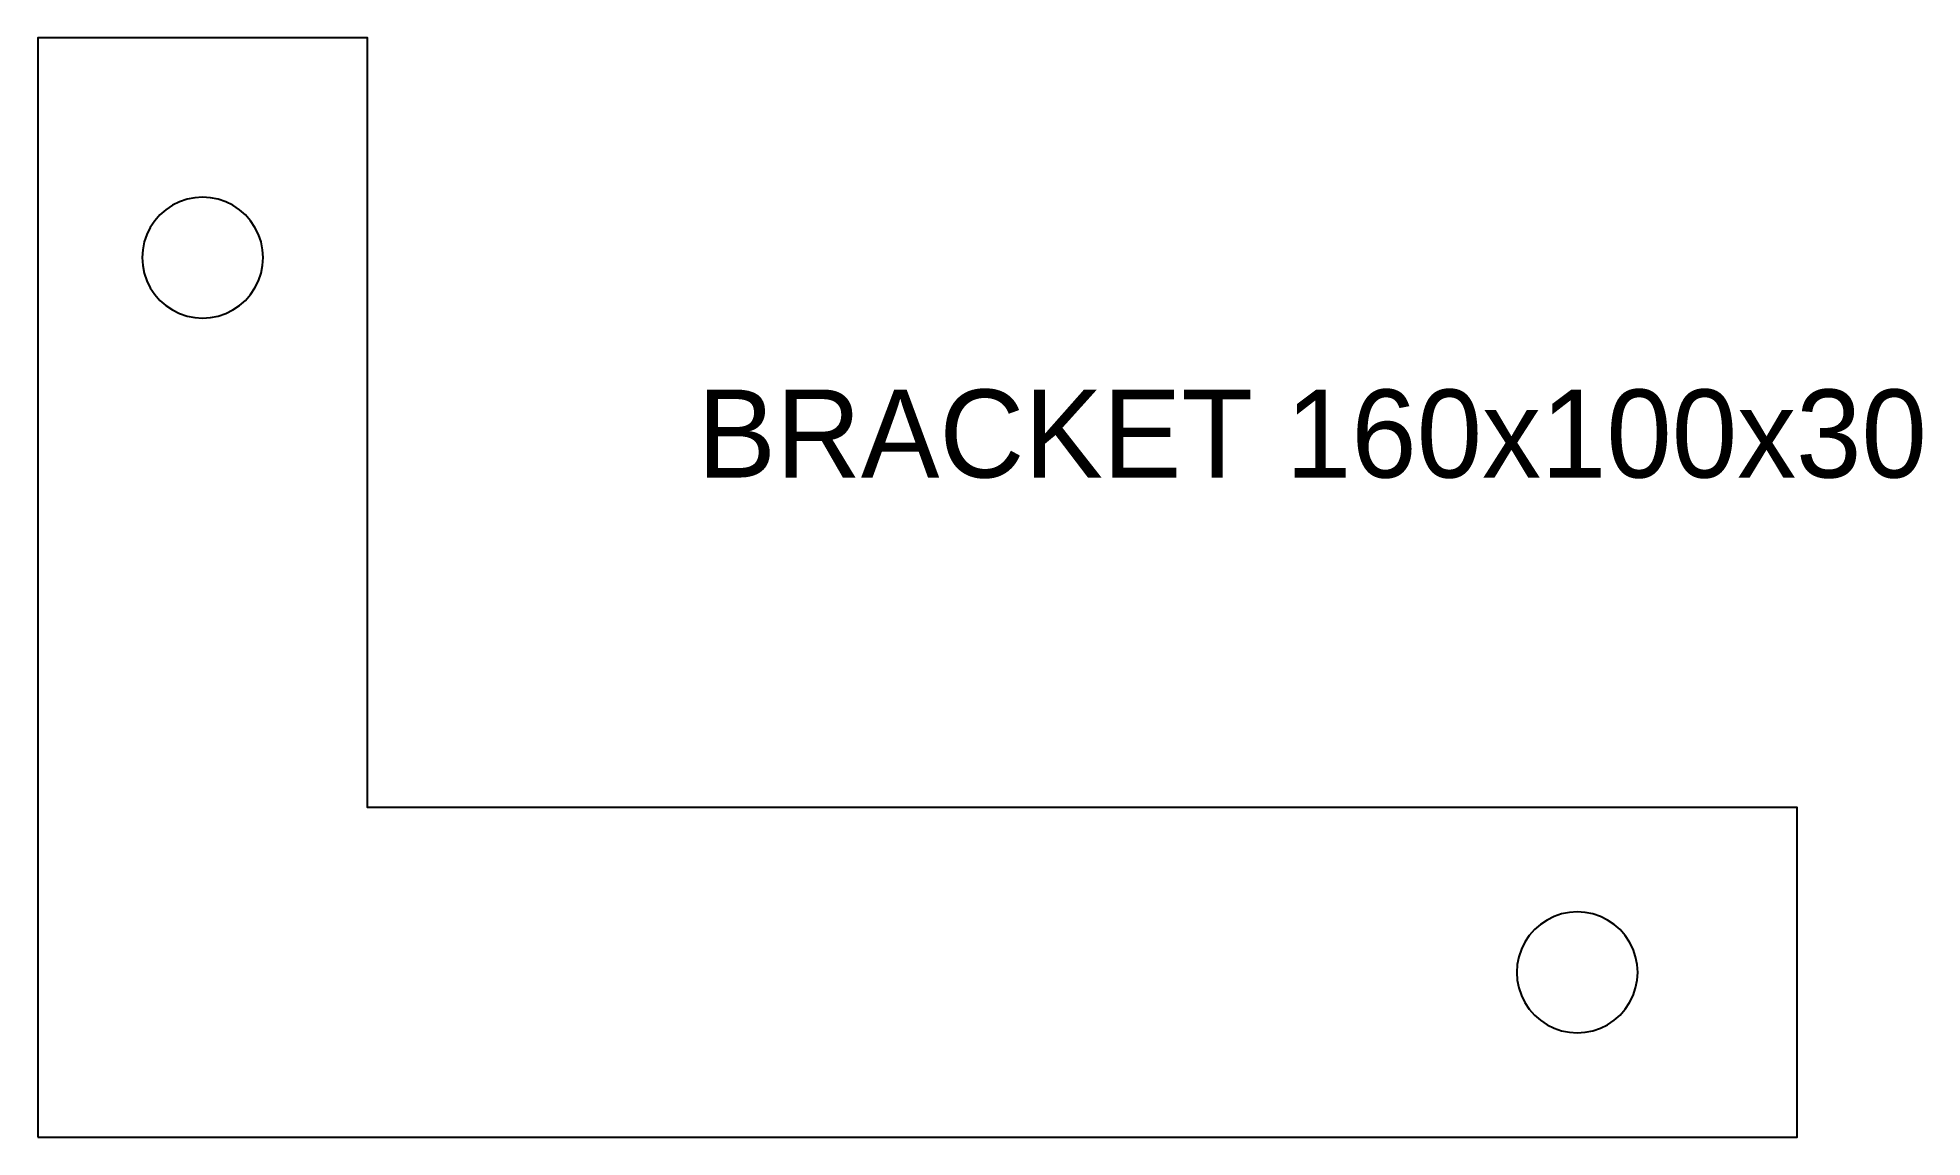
# Model space of a CAD drawing. Header units: millimetres. Extents: x 0 to 171, y 0 to 100.
import ezdxf

# ---------------------------------------------------------------- set-up
doc = ezdxf.new("R2010")
doc.units = ezdxf.units.MM
doc.layers.add('CUT', color=3, linetype='Continuous')
doc.layers.add('DIMENSIONS', color=8, linetype='Continuous')

msp = doc.modelspace()

# ---------------------------------------------------------------- linework, layer by layer
at = {"layer": 'CUT'}
for points in [[(0, 0), (160, 0), (160, 30), (30, 30), (30, 100), (0, 100)], [(20.5, 80), (20.45, 80.72), (20.31, 81.42), (20.08, 82.1), (19.76, 82.75), (19.36, 83.35), (18.89, 83.89), (18.35, 84.36), (17.75, 84.76), (17.1, 85.08), (16.42, 85.31), (15.72, 85.45), (15, 85.5), (14.28, 85.45), (13.58, 85.31), (12.9, 85.08), (12.25, 84.76), (11.65, 84.36), (11.11, 83.89), (10.64, 83.35), (10.24, 82.75), (9.92, 82.1), (9.69, 81.42), (9.55, 80.72), (9.5, 80), (9.55, 79.28), (9.69, 78.58), (9.92, 77.9), (10.24, 77.25), (10.64, 76.65), (11.11, 76.11), (11.65, 75.64), (12.25, 75.24), (12.9, 74.92), (13.58, 74.69), (14.28, 74.55), (15, 74.5), (15.72, 74.55), (16.42, 74.69), (17.1, 74.92), (17.75, 75.24), (18.35, 75.64), (18.89, 76.11), (19.36, 76.65), (19.76, 77.25), (20.08, 77.9), (20.31, 78.58), (20.45, 79.28)], [(145.5, 15), (145.45, 15.72), (145.31, 16.42), (145.08, 17.1), (144.76, 17.75), (144.36, 18.35), (143.89, 18.89), (143.35, 19.36), (142.75, 19.76), (142.1, 20.08), (141.42, 20.31), (140.72, 20.45), (140, 20.5), (139.28, 20.45), (138.58, 20.31), (137.9, 20.08), (137.25, 19.76), (136.65, 19.36), (136.11, 18.89), (135.64, 18.35), (135.24, 17.75), (134.92, 17.1), (134.69, 16.42), (134.55, 15.72), (134.5, 15), (134.55, 14.28), (134.69, 13.58), (134.92, 12.9), (135.24, 12.25), (135.64, 11.65), (136.11, 11.11), (136.65, 10.64), (137.25, 10.24), (137.9, 9.92), (138.58, 9.69), (139.28, 9.55), (140, 9.5), (140.72, 9.55), (141.42, 9.69), (142.1, 9.92), (142.75, 10.24), (143.35, 10.64), (143.89, 11.11), (144.36, 11.65), (144.76, 12.25), (145.08, 12.9), (145.31, 13.58), (145.45, 14.28)]]:
    msp.add_lwpolyline(points, close=True, dxfattribs=at)

# ---------------------------------------------------------------- texts
at = {"layer": 'DIMENSIONS'}
msp.add_text('BRACKET 160x100x30', height=8, dxfattribs=at).set_placement((60, 60))

doc.saveas('drawing.dxf')
